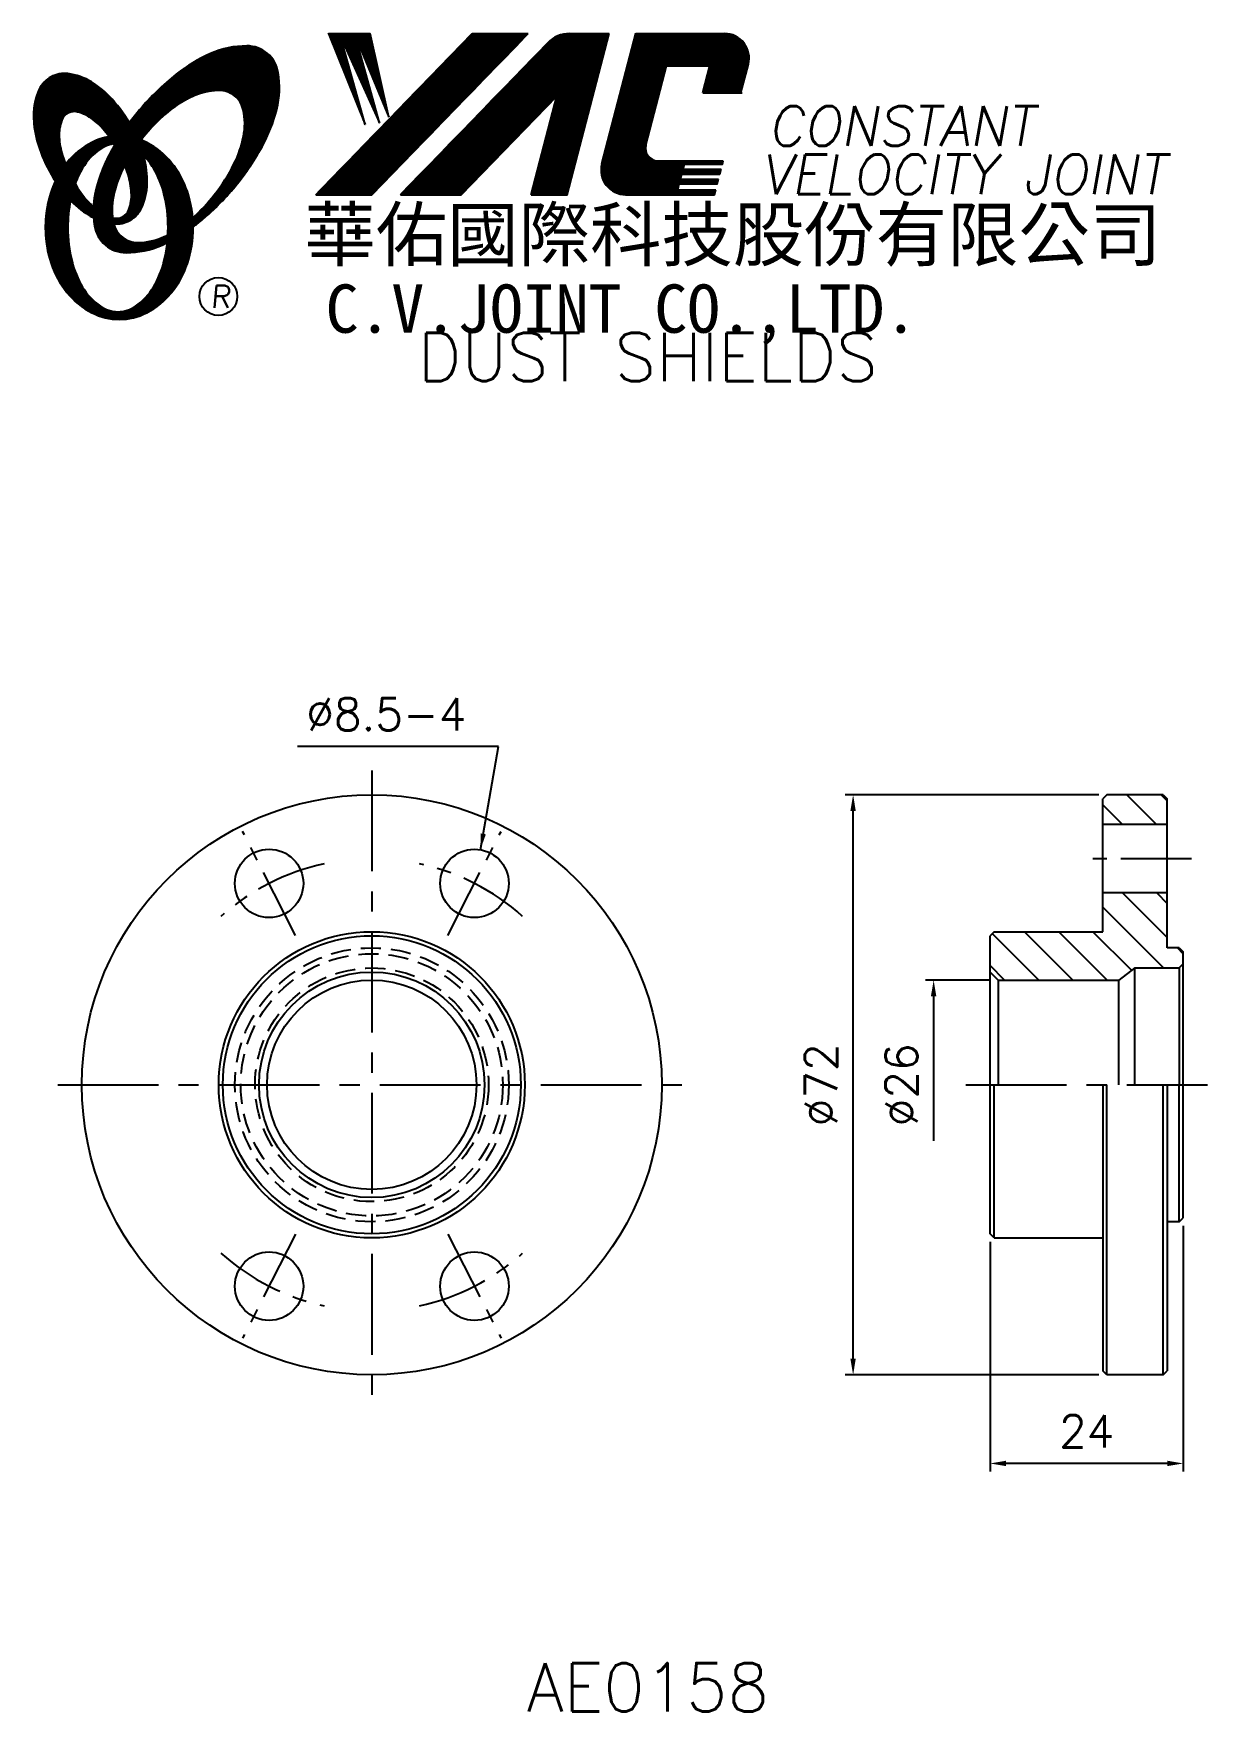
# Model space of a CAD drawing. Extents: x 688 to 834, y 321 to 530.
import ezdxf
from ezdxf.enums import TextEntityAlignment as Align

# ---------------------------------------------------------------- set-up
doc = ezdxf.new("R2010")
doc.units = 0
doc.header["$LTSCALE"] = 10
doc.header["$MEASUREMENT"] = 0
doc.linetypes.add('CENTER', pattern=[2, 1.25, -0.25, 0.25, -0.25])
doc.linetypes.add('HIDDEN', pattern=[0.375, 0.25, -0.125])
doc.layers.get('0').update_dxf_attribs({"linetype": 'CONTINUOUS'})
doc.layers.get('DEFPOINTS').update_dxf_attribs({"linetype": 'CONTINUOUS'})
doc.layers.add('4', color=7, linetype='CONTINUOUS')
doc.styles.add('CHINA', font='KAIU.TTF')
doc.styles.add('ITALICC', font='simplex.shx')
doc.dimstyles.new('STANDARD$0', dxfattribs={"dimtxt": 4, "dimasz": 2, "dimexe": 1, "dimexo": 1, "dimgap": 2, "dimtad": 1, "dimdec": 4, "dimzin": 10, "dimtxsty": 'ITALICC', "dimcen": 2, "dimclrd": 5, "dimclre": 5, "dimclrt": 18, "dimaunit": 1, "dimazin": 3, "dimtp": 0.1, "dimtfac": 0.7, "dimtdec": 4, "dimtmove": 0, "dimatfit": 3, "dimtolj": 1, "dimtzin": 10})
doc.dimstyles.new('STANDARD$7', dxfattribs={"dimtxt": 4, "dimasz": 2, "dimexe": 1, "dimexo": 1, "dimgap": 2, "dimtad": 1, "dimdec": 4, "dimzin": 10, "dimtxsty": 'ITALICC', "dimcen": -2, "dimclrd": 5, "dimclre": 5, "dimclrt": 18, "dimaunit": 1, "dimazin": 3, "dimtp": 2, "dimtfac": 0.75, "dimtdec": 4, "dimtmove": 0, "dimatfit": 3, "dimtolj": 1, "dimtzin": 10})
pattern_1 = [(45, (589.179444, 322.226142), (-0.00883883476, 0.00883883476), [])]
pattern_2 = [(45, (757.769989, 285.921733), (-0.00727476112, 0.00727476112), [])]

# ---------------------------------------------------------------- blocks, each defined once
blk = doc.blocks.new('*D4')
at = {"color": 5, "linetype": 'BYBLOCK'}
for p, q in [((830.98, 381.66), (830.98, 351.16)), ((806.98, 379.66), (806.98, 351.16)), ((828.98, 352.16), (808.98, 352.16))]:
    blk.add_line(p, q, dxfattribs=at)
for points in [[(808.98, 352.5), (808.98, 351.83), (806.98, 352.16)], [(828.98, 352.5), (828.98, 351.83), (830.98, 352.16)]]:
    blk.add_solid(points, dxfattribs=at)
at = {"layer": 'DEFPOINTS', "color": 0, "linetype": 'BYBLOCK'}
for p in [(830.98, 382.66), (806.98, 380.66), (806.98, 352.16)]:
    blk.add_point(p, dxfattribs=at)
at = {"color": 18, "linetype": 'BYBLOCK', "insert": (818.98, 356.16), "char_height": 4, "attachment_point": 5, "style": 'ITALICC'}
blk.add_mtext('\\A1;24', dxfattribs=at)
blk = doc.blocks.new('*D5')
at = {"color": 5, "linetype": 'BYBLOCK'}
for p, q in [((820.48, 435.16), (788.98, 435.16)), ((789.98, 365.16), (789.98, 433.16)), ((820.48, 363.16), (788.98, 363.16))]:
    blk.add_line(p, q, dxfattribs=at)
for points in [[(789.64, 433.16), (790.31, 433.16), (789.98, 435.16)], [(789.64, 365.16), (790.31, 365.16), (789.98, 363.16)]]:
    blk.add_solid(points, dxfattribs=at)
at = {"layer": 'DEFPOINTS', "color": 0, "linetype": 'BYBLOCK'}
for p in [(789.98, 435.16), (821.48, 435.16), (821.48, 363.16)]:
    blk.add_point(p, dxfattribs=at)
at = {"color": 18, "linetype": 'BYBLOCK', "insert": (785.98, 399.16), "char_height": 4, "attachment_point": 5, "rotation": 90, "style": 'ITALICC'}
blk.add_mtext('\\A1;∅72', dxfattribs=at)
blk = doc.blocks.new('*D6')
at = {"color": 5, "linetype": 'BYBLOCK'}
for p, q in [((806.98, 412.16), (798.98, 412.16)), ((799.98, 410.16), (799.98, 392.21))]:
    blk.add_line(p, q, dxfattribs=at)
blk.add_solid([(799.64, 410.16), (800.31, 410.16), (799.98, 412.16)], dxfattribs=at)
at = {"layer": 'DEFPOINTS', "color": 0, "linetype": 'BYBLOCK'}
for p in [(799.98, 412.16), (807.98, 412.16), (806.98, 386.16)]:
    blk.add_point(p, dxfattribs=at)
at = {"color": 18, "linetype": 'BYBLOCK', "insert": (795.98, 399.16), "char_height": 4, "attachment_point": 5, "rotation": 90, "style": 'ITALICC'}
blk.add_mtext('\\A1;∅26', dxfattribs=at)

msp = doc.modelspace()

# ---------------------------------------------------------------- hatches: boundary and pattern name
at = {"layer": '4', "linetype": 'CONTINUOUS'}
h = msp.add_hatch(dxfattribs=at)
h.set_pattern_fill('ANSI31', color=5, scale=0.1, style=0)
h.set_pattern_definition(pattern_1)
h.paths.add_polyline_path([(749.63815, 529.65713), (742.68084, 529.65713), (723.26424, 509.65337), (730.22154, 509.65337)])
h.paths.add_polyline_path([(753.18504, 521.89155), (750.00467, 509.65337), (754.48565, 509.65337), (759.68409, 529.65713), (754.78736, 529.65713, 0.202785967), (752.05329, 528.50071), (733.75915, 509.65337), (741.30607, 509.65337)])
h.paths.add_polyline_path([(766.81215, 525.65871), (772.20587, 525.65871), (771.33685, 522.31469), (776.05367, 522.31469), (776.97039, 525.84226, 0.490800957), (774.02019, 529.65713), (762.98587, 529.65713), (758.77882, 513.46824, 0.490800957), (761.72902, 509.65337), (772.76333, 509.65337), (772.91778, 510.24768), (768.20096, 510.24768), (768.39432, 510.99176), (773.11115, 510.99176), (773.2697, 511.6019), (768.55288, 511.6019), (768.71413, 512.22237), (773.43095, 512.22237), (773.58713, 512.82336), (768.87031, 512.82336), (769.02711, 513.42674), (773.74393, 513.42674), (773.86066, 513.87593), (765.72091, 513.87593, -0.490800957), (764.24581, 515.78337)])
h = msp.add_hatch(dxfattribs=at)
h.set_pattern_fill('ANSI31', color=1, scale=0.1, style=0)
h.set_pattern_definition(pattern_1)
h.paths.add_polyline_path([(729.99621, 529.65713), (724.81889, 529.65713), (729.38965, 518.35339), (726.32371, 529.31137), (731.15845, 518.58904), (728.21044, 529.31137), (732.33766, 519.29601)])
h = msp.add_hatch(dxfattribs=at)
h.set_pattern_fill('ANSI31', color=5, scale=0.082305, style=0)
h.set_pattern_definition([(45, (589.179444, 322.226142), (-0.00727476112, 0.00727476112), [])])
h.paths.add_polyline_path([(711.21492, 522.59465, -0.172879177), (713.15639, 521.93608, -0.172879177), (714.24368, 520.19803, -0.104527385), (714.27146, 516.86984, -0.065680101), (713.10193, 513.46788, -0.051823203), (710.66151, 509.62549, -0.044272532), (707.98654, 506.79916, -0.020203161), (708.04013, 505.66124, 0.006517006), (708.44468, 505.97332, 0.049863361), (712.9981, 510.38638, 0.049863361), (716.58774, 515.61354, 0.063682799), (718.40878, 520.24089, 0.103597411), (718.59808, 524.82486, 0.177892575), (717.24947, 527.19514, 0.177892575), (714.68708, 528.12847, 0.103597411), (710.19928, 527.17542, 0.063682799), (705.94154, 524.60635, 0.049863361), (701.38812, 520.19328, 0.016070017), (700.11742, 518.58697, -0.007061632), (700.3647, 518.14994, -0.031648676), (701.31728, 516.11336, -0.008069351), (701.74919, 516.67767, -0.051823203), (704.92757, 519.93613, -0.065680101), (707.9695, 521.85648, -0.104527385)])
h.paths.add_polyline_path([(698.13925, 509.43333, -0.065680101), (699.30878, 512.83528, -0.006063428), (699.55272, 513.3103, 0.027613469), (698.82588, 514.89837, 0.017011252), (698.29246, 515.83335, 0.007829282), (697.79848, 514.96612, 0.063682799), (695.97743, 510.33877, 0.103597411), (695.78814, 505.7548, 0.177892575), (697.13674, 503.38452, 0.177892575), (699.69913, 502.4512, 0.103597411), (704.18693, 503.40424, 0.008811776), (704.8139, 503.69432, 0.013922709), (704.89122, 504.66413, -0.009086703), (704.44121, 504.44668, -0.104527385), (701.19579, 503.70852, -0.172879177), (699.25432, 504.36709, -0.172879177), (698.16702, 506.10514, -0.104527385)])
h = msp.add_hatch(dxfattribs=at)
h.set_pattern_fill('ANSI31', color=3, scale=0.082305, style=0)
h.set_pattern_definition(pattern_2)
h.paths.add_polyline_path([(695.41841, 523.64548, 0.106488277), (692.47653, 524.68405, 0.158297415), (690.38633, 524.28901, 0.158297415), (688.927, 522.74132, 0.106488277), (688.21619, 519.70356, 0.071723199), (688.63423, 516.3906, 0.058080454), (690.17922, 512.57521, 0.058080454), (692.56026, 509.21742, 0.071723199), (695.1255, 507.07967, 0.020895977), (695.66569, 506.77768, -0.030777155), (695.64978, 508.1539, -0.042059526), (694.55343, 509.31666, -0.04691039), (692.93426, 511.79781, -0.04691039), (691.80598, 514.53729, -0.060581117), (691.40388, 516.79936, -0.10187153), (691.7155, 518.88756, -0.185892489), (692.49559, 519.77921, -0.185892489), (693.67223, 519.91733, -0.10187153), (695.56988, 518.99179, -0.060581117), (697.20672, 517.37952, -0.04691039), (698.82588, 514.89837, -0.04691039), (699.95416, 512.15888, -0.060581117), (700.35626, 509.89682, -0.10187153), (700.04464, 507.80861, -0.185892489), (699.26455, 506.91697, -0.185892489), (698.08791, 506.77885, -0.002013383), (698.04711, 506.78948, 0.021593804), (698.16702, 506.10514, 0.006477741), (698.18503, 506.0281, 0.14950097), (700.15758, 506.43614, 0.158297415), (701.61691, 507.98383, 0.106488277), (702.32773, 511.0216, 0.071723199), (701.90968, 514.33455, 0.058080454), (700.3647, 518.14994, 0.058080454), (697.98365, 521.50773, 0.071723199)])
h = msp.add_hatch(dxfattribs=at)
h.set_pattern_fill('ANSI31', color=1, scale=0.082305, style=0)
h.set_pattern_definition(pattern_2)
h.paths.add_polyline_path([(696.51204, 515.32203, -0.120168026), (698.20383, 515.97542, 0.016865385), (697.60407, 516.85816, 0.076648372), (695.44784, 516.13925, 0.104809576), (692.36338, 513.62615, 0.005838257), (692.19644, 513.41394, 0.028089978), (692.93426, 511.79781, 0.014237292), (693.37639, 511.01276, -0.045767751), (694.30157, 512.94961, -0.106890197)])
h.paths.add_polyline_path([(692.48067, 505.56741, -0.048711043), (692.81077, 508.94775, -0.007865741), (692.56026, 509.21742, -0.037695478), (690.92439, 511.33618, 0.03042545), (690.39906, 510.03221, 0.080710289), (689.67363, 505.56741, 0.080710289), (690.39906, 501.10262, 0.089265679), (692.36338, 497.50868, 0.104809576), (695.44784, 494.99558, 0.11926607), (698.85703, 494.17065, 0.11926607), (702.26622, 494.99558, 0.104809576), (705.35068, 497.50868, 0.089265679), (707.315, 501.10262, 0.080710289), (708.04044, 505.56741, 0.080710289), (707.315, 510.03221, 0.089265679), (705.35068, 513.62615, 0.104809576), (702.26622, 516.13925, 0.025513357), (701.57299, 516.452, 0.004818181), (701.31728, 516.11336, -0.023722145), (701.8585, 514.51661, -0.065307489), (703.09368, 512.94961, -0.073950765), (704.40613, 509.75188, -0.060532391), (704.91459, 505.56741, -0.060532391), (704.40613, 501.38295, -0.073950765), (703.09368, 498.18522, -0.106890197), (700.88322, 495.8128, -0.153118262), (698.69763, 495.12742, -0.153118262), (696.51204, 495.8128, -0.106890197), (694.30157, 498.18522, -0.073950765), (692.98912, 501.38295, -0.060532391)])
h = msp.add_hatch(dxfattribs=at)
h.set_pattern_fill('ANSI31', color=5, scale=24, angle=180, style=0)
h.set_pattern_definition([(135, (1073.0264, 321.8752), (2.12132, 2.12132), [])])
h.paths.add_polyline_path([(828.97664, 431.47658), (828.97664, 434.66303), (828.47664, 435.16303), (821.47664, 435.16303), (820.97664, 434.66303), (820.97664, 431.47658)])
h.paths.add_polyline_path([(822.97664, 412.16303), (824.97664, 413.66303), (830.47664, 413.66303), (830.97664, 414.16303), (830.97664, 415.66303), (830.47664, 416.16303), (828.97664, 416.16303), (828.97664, 422.97658), (820.97664, 422.97658), (820.97664, 418.16303), (807.47664, 418.16303), (806.97664, 417.66303), (806.97664, 413.16303), (807.97664, 412.16303)])

# ---------------------------------------------------------------- linework, layer by layer
at = {"layer": '4', "color": 5, "linetype": 'CONTINUOUS'}
for p, q in [((723.26424, 509.65337), (742.68084, 529.65713)), ((730.22154, 509.65337), (749.63815, 529.65713)), ((742.68084, 529.65713), (749.63815, 529.65713)), ((754.48565, 509.65337), (759.68409, 529.65713)), ((754.78736, 529.65713), (759.68409, 529.65713)), ((758.77882, 513.46824), (762.98587, 529.65713)), ((762.98587, 529.65713), (774.02019, 529.65713)), ((733.75915, 509.65337), (752.05329, 528.50071)), ((764.24581, 515.78337), (766.81215, 525.65871)), ((766.81215, 525.65871), (772.20587, 525.65871)), ((771.33685, 522.31469), (772.20587, 525.65871)), ((776.05367, 522.31469), (776.97039, 525.84226)), ((741.30607, 509.65337), (753.18504, 521.89155)), ((750.00467, 509.65337), (753.18504, 521.89155)), ((771.33685, 522.31469), (776.2041, 522.31469)), ((765.72091, 513.87593), (773.86066, 513.87593)), ((768.87031, 512.82336), (769.02711, 513.42674)), ((768.87031, 512.82336), (773.58713, 512.82336)), ((769.02711, 513.42674), (773.74393, 513.42674)), ((773.43095, 512.22237), (773.58713, 512.82336)), ((773.74393, 513.42674), (773.86066, 513.87593)), ((768.20096, 510.24768), (768.39432, 510.99176)), ((768.39432, 510.99176), (773.11115, 510.99176)), ((768.55288, 511.6019), (768.71413, 512.22237)), ((768.55288, 511.6019), (773.2697, 511.6019)), ((768.71413, 512.22237), (773.43095, 512.22237)), ((773.11115, 510.99176), (773.2697, 511.6019)), ((723.26424, 509.65337), (730.22154, 509.65337)), ((733.75915, 509.65337), (741.30607, 509.65337)), ((750.00467, 509.65337), (754.48565, 509.65337)), ((761.72902, 509.65337), (772.76333, 509.65337)), ((768.20096, 510.24768), (772.91778, 510.24768)), ((772.76333, 509.65337), (772.91778, 510.24768))]:
    msp.add_line(p, q, dxfattribs=at)
at = {"layer": '4', "color": 1, "linetype": 'CONTINUOUS'}
for p, q in [((724.81889, 529.65713), (729.99621, 529.65713)), ((724.81889, 529.65713), (729.38965, 518.35339)), ((729.38965, 518.35339), (726.32371, 529.31137)), ((726.32371, 529.31137), (731.15845, 518.58904)), ((728.21044, 529.31137), (732.33766, 519.29601)), ((731.15845, 518.58904), (728.21044, 529.31137)), ((732.33766, 519.29601), (729.99621, 529.65713))]:
    msp.add_line(p, q, dxfattribs=at)
at = {"layer": '4', "color": 5, "linetype": 'CENTER'}
for p, q in [((730.21436, 438.16303), (730.21436, 360.16303)), ((691.21436, 399.16303), (769.21436, 399.16303)), ((803.97664, 399.16303), (833.97664, 399.16303))]:
    msp.add_line(p, q, dxfattribs=at)
at = {"layer": '4', "color": 7, "linetype": 'CONTINUOUS'}
for p, q in [((821.47664, 435.16303), (820.97664, 434.66303)), ((820.97664, 418.16303), (820.97664, 434.66303)), ((828.47664, 435.16303), (821.47664, 435.16303)), ((828.47664, 435.16303), (828.97664, 434.66303)), ((828.97664, 416.16303), (828.97664, 434.66303)), ((828.97664, 431.47658), (820.97664, 431.47658)), ((828.97664, 422.97658), (820.97664, 422.97658)), ((807.47664, 418.16303), (806.97664, 417.66303)), ((806.97664, 380.66303), (806.97664, 417.66303)), ((807.47664, 418.16303), (820.97664, 418.16303)), ((830.47664, 416.16303), (828.97664, 416.16303)), ((830.47664, 416.16303), (830.97664, 415.66303)), ((830.97664, 382.66303), (830.97664, 415.66303)), ((807.97664, 412.16303), (806.97664, 413.16303)), ((824.97664, 413.66303), (822.97664, 412.16303)), ((824.97664, 399.16303), (824.97664, 413.66303)), ((824.97664, 413.66303), (830.47664, 413.66303)), ((830.97664, 414.16303), (830.47664, 413.66303)), ((830.47664, 413.66303), (830.47664, 399.16303)), ((807.97664, 412.16303), (822.97664, 412.16303)), ((807.97664, 412.16303), (807.97664, 399.16303)), ((822.97664, 399.16303), (822.97664, 412.16303)), ((807.47664, 380.16303), (807.47664, 399.16303)), ((820.97664, 399.16303), (820.97664, 363.66303)), ((821.47664, 363.16303), (821.47664, 399.16303)), ((828.47664, 363.16303), (828.47664, 399.16303)), ((828.97664, 399.16303), (828.97664, 363.66303)), ((830.47664, 382.16303), (830.47664, 399.16303)), ((830.47664, 382.16303), (828.97664, 382.16303)), ((830.47664, 382.16303), (830.97664, 382.66303)), ((807.47664, 380.16303), (806.97664, 380.66303)), ((807.47664, 380.16303), (820.97664, 380.16303)), ((821.47664, 363.16303), (820.97664, 363.66303)), ((828.47664, 363.16303), (821.47664, 363.16303)), ((828.47664, 363.16303), (828.97664, 363.66303))]:
    msp.add_line(p, q, dxfattribs=at)
at = {"layer": '4', "color": 5, "linetype": 'CENTER', "ltscale": 0.7}
for p, q in [((720.75822, 417.70448), (714.1705, 430.62159)), ((739.6705, 417.70448), (746.25822, 430.62159)), ((831.97664, 427.22658), (817.97664, 427.22658)), ((720.75822, 380.62159), (714.1705, 367.70448)), ((739.6705, 380.62159), (746.25822, 367.70448))]:
    msp.add_line(p, q, dxfattribs=at)
at = {"layer": '4', "color": 5, "linetype": 'CONTINUOUS'}
for points in [[(708.04013, 505.66124, 0.006517006), (708.44468, 505.97332, 0.049863361), (712.9981, 510.38638, 0.049863361), (716.58774, 515.61354, 0.063682799), (718.40878, 520.24089, 0.103597411), (718.59808, 524.82486, 0.177892575), (717.24947, 527.19514, 0.177892575), (714.68708, 528.12847, 0.103597411), (710.19928, 527.17542, 0.063682799), (705.94154, 524.60635, 0.049863361), (701.38812, 520.19328, 0.016070017), (700.11742, 518.58697)], [(707.98654, 506.79916, 0.044272532), (710.66151, 509.62549, 0.051823203), (713.10193, 513.46788, 0.065680101), (714.27146, 516.86984, 0.104527385), (714.24368, 520.19803, 0.172879177), (713.15639, 521.93608, 0.172879177), (711.21492, 522.59465, 0.104527385), (707.9695, 521.85648, 0.065680101), (704.92757, 519.93613, 0.051823203), (701.74919, 516.67767, 0.008069351), (701.31728, 516.11336)], [(698.29246, 515.83335, 0.007829282), (697.79848, 514.96612, 0.063682799), (695.97743, 510.33877, 0.103597411), (695.78814, 505.7548, 0.177892575), (697.13674, 503.38452, 0.177892575), (699.69913, 502.4512, 0.103597411), (704.18693, 503.40424, 0.008811776), (704.8139, 503.69432, 0.008811776)], [(699.55272, 513.3103, 0.006063428), (699.30878, 512.83528, 0.065680101), (698.13925, 509.43333, 0.104527385), (698.16702, 506.10514, 0.172879177), (699.25432, 504.36709, 0.172879177), (701.19579, 503.70852, 0.104527385), (704.44121, 504.44668, 0.009086703), (704.89122, 504.66413, 0.009086703)]]:
    msp.add_lwpolyline(points, format="xyb", dxfattribs=at)
at = {"layer": '4', "color": 3, "linetype": 'CONTINUOUS'}
for points in [[(698.18503, 506.0281, 0.14950097), (700.15758, 506.43614, 0.158297415), (701.61691, 507.98383, 0.106488277), (702.32773, 511.0216, 0.071723199), (701.90968, 514.33455, 0.058080454), (700.3647, 518.14994, 0.058080454), (697.98365, 521.50773, 0.071723199), (695.41841, 523.64548, 0.106488277), (692.47653, 524.68405, 0.158297415), (690.38633, 524.28901, 0.158297415), (688.927, 522.74132, 0.106488277), (688.21619, 519.70356, 0.071723199), (688.63423, 516.3906, 0.058080454), (690.17922, 512.57521, 0.058080454), (692.56026, 509.21742, 0.071723199), (695.1255, 507.07967, 0.020895977), (695.66569, 506.77768, 0.020895977)], [(698.04711, 506.78948, 0.002013383), (698.08791, 506.77885, 0.185892489), (699.26455, 506.91697, 0.185892489), (700.04464, 507.80861, 0.10187153), (700.35626, 509.89682, 0.060581117), (699.95416, 512.15888, 0.04691039), (698.82588, 514.89837, 0.04691039), (697.20672, 517.37952, 0.060581117), (695.56988, 518.99179, 0.10187153), (693.67223, 519.91733, 0.185892489), (692.49559, 519.77921, 0.185892489), (691.7155, 518.88756, 0.10187153), (691.40388, 516.79936, 0.060581117), (691.80598, 514.53729, 0.04691039), (692.93426, 511.79781, 0.04691039), (694.55343, 509.31666, 0.042059526), (695.64978, 508.1539, 0.042059526)]]:
    msp.add_lwpolyline(points, format="xyb", dxfattribs=at)
at = {"layer": '4', "color": 1, "linetype": 'CONTINUOUS'}
for points in [[(697.60407, 516.85816, 0.076648372), (695.44784, 516.13925, 0.104809576), (692.36338, 513.62615, 0.005838257), (692.19644, 513.41394, 0.005838257)], [(690.92439, 511.33618, 0.03042545), (690.39906, 510.03221, 0.080710289), (689.67363, 505.56741, 0.080710289), (690.39906, 501.10262, 0.089265679), (692.36338, 497.50868, 0.104809576), (695.44784, 494.99558, 0.11926607), (698.85703, 494.17065, 0.11926607), (702.26622, 494.99558, 0.104809576), (705.35068, 497.50868, 0.089265679), (707.315, 501.10262, 0.080710289), (708.04044, 505.56741, 0.080710289), (707.315, 510.03221, 0.089265679), (705.35068, 513.62615, 0.104809576), (702.26622, 516.13925, 0.025513357), (701.57299, 516.452, 0.025513357)], [(692.81077, 508.94775, 0.048711043), (692.48067, 505.56741, 0.060532391), (692.98912, 501.38295, 0.073950765), (694.30157, 498.18522, 0.106890197), (696.51204, 495.8128, 0.153118262), (698.69763, 495.12742, 0.153118262), (700.88322, 495.8128, 0.106890197), (703.09368, 498.18522, 0.073950765), (704.40613, 501.38295, 0.060532391), (704.91459, 505.56741, 0.060532391), (704.40613, 509.75188, 0.073950765), (703.09368, 512.94961, 0.065307489), (701.8585, 514.51661)], [(698.20383, 515.97542, 0.120168026), (696.51204, 515.32203, 0.106890197), (694.30157, 512.94961, 0.045767751), (693.37639, 511.01276, 0.045767751)]]:
    msp.add_lwpolyline(points, format="xyb", dxfattribs=at)
at = {"layer": '4', "color": 5, "linetype": 'CONTINUOUS'}
msp.add_circle((711.16127, 497.0217), 2.35282, dxfattribs=at)
at = {"layer": '4', "color": 7, "linetype": 'CONTINUOUS'}
for centre, radius in [((730.21436, 399.16303), 36), ((717.46436, 424.16303), 4.25), ((742.96436, 424.16303), 4.25), ((730.21436, 399.16303), 19), ((730.21436, 399.16303), 18.5), ((730.21436, 399.16303), 14), ((730.21436, 399.16303), 13), ((717.46436, 374.16303), 4.25), ((742.96436, 374.16303), 4.25)]:
    msp.add_circle(centre, radius, dxfattribs=at)
at = {"layer": '4', "color": 5, "linetype": 'HIDDEN'}
for radius in [17, 16.26946, 14.5]:
    msp.add_circle((730.21436, 399.16303), radius, dxfattribs=at)
at = {"layer": '4', "color": 5, "linetype": 'CONTINUOUS'}
for centre, radius, start, end in [((754.78736, 525.84689), 3.81024, 90, 135.8533387), ((774.02019, 526.60893), 3.04819, 345.4326059, 90), ((765.72091, 515.40003), 1.5241, 165.4326059, 270), ((761.72902, 512.70156), 3.04819, 165.4326059, 270)]:
    msp.add_arc(centre, radius, start, end, dxfattribs=at)
at = {"layer": '4', "color": 5, "linetype": 'CENTER', "ltscale": 0.7}
for start, end in [(102.1781848, 131.8649783), (48.1350217, 77.8218152), (228.1350217, 257.8218152), (282.1781848, 311.8649783)]:
    msp.add_arc((730.21436, 399.16303), 28.06354, start, end, dxfattribs=at)

# ---------------------------------------------------------------- texts
at = {"layer": '4', "color": 5, "linetype": 'CONTINUOUS', "style": 'ITALICC'}
for s, height, oblique, p in [('CONSTANT', 4.9, 10, (779.41305, 515.72383)), ('VELOCITY JOINT', 4.9, 10, (778.53482, 509.72845)), ('R', 2.75625, 5, (710.20259, 495.61209))]:
    msp.add_text(s, height=height, dxfattribs=dict(at, oblique=oblique)).set_placement(p)
at = {"layer": '4', "color": 7, "linetype": 'CONTINUOUS', "style": 'CHINA'}
for s, height, p in [('華佑國際科技股份有限公司', 6.5, (721.85088, 501.46352)), ('C.V.JOINT CO.,LTD.', 6, (724.47951, 492.5173))]:
    msp.add_text(s, height=height, dxfattribs=at).set_placement(p)
at = {"layer": '4', "color": 18, "linetype": 'CONTINUOUS', "style": 'ITALICC'}
for s, p in [('DUST SHIELDS', (764.48224, 486.52448)), ('AE0158', (764.48224, 321.37709))]:
    msp.add_text(s, height=6, dxfattribs=at).set_placement(p, align=Align.CENTER)
at = {"layer": '4', "color": 18, "linetype": 'CONTINUOUS', "insert": (741.96191, 445.16298), "char_height": 4, "attachment_point": 6, "style": 'ITALICC'}
msp.add_mtext('\\A1;%%C8.5-4', dxfattribs=at)

# ---------------------------------------------------------------- dimensions: what is measured, and where the dimension line sits
at = {"layer": '4', "color": 7, "linetype": 'CONTINUOUS'}
dim = msp.add_linear_dim(base=(789.97662, 435.16303), p1=(821.47664, 363.16303), p2=(821.47664, 435.16303), angle=90, text='%%C72', dimstyle='STANDARD$0', dxfattribs=at)
dim.commit()
dim.dimension.update_dxf_attribs({"geometry": '*D5', "text_midpoint": (785.97662, 399.16303)})
dim = msp.add_linear_dim(base=(799.97661, 412.16303), p1=(806.97664, 386.16303), p2=(807.97664, 412.16303), angle=270, text='%%C26', dimstyle='STANDARD$0', override={"dimcen": -2, "dimse1": 1, "dimsd1": 1, "dimaunit": 0}, dxfattribs=at)
dim.commit()
dim.dimension.update_dxf_attribs({"geometry": '*D6', "text_midpoint": (795.97661, 399.16303)})
dim = msp.add_linear_dim(base=(806.97664, 352.16305), p1=(830.97664, 382.66303), p2=(806.97664, 380.66303), dimstyle='STANDARD$0', override={"dimcen": 2.5, "dimaunit": 0, "dimtp": 0}, dxfattribs=at)
dim.commit()
dim.dimension.update_dxf_attribs({"geometry": '*D4', "text_midpoint": (818.97664, 356.16305)})

# ---------------------------------------------------------------- leaders
at = {"layer": '4', "color": 5, "linetype": 'CONTINUOUS', "annotation_type": 0, "has_hookline": 1, "hookline_direction": 1, "text_width": 20.95238}
msp.add_leader([(743.70237, 428.34847), (745.96191, 441.16298), (743.96191, 441.16298)], dimstyle='STANDARD$7', override={"dimcen": 2.5, "dimaunit": 0, "dimtfac": 0.7}, dxfattribs=at)

doc.saveas('drawing.dxf')
